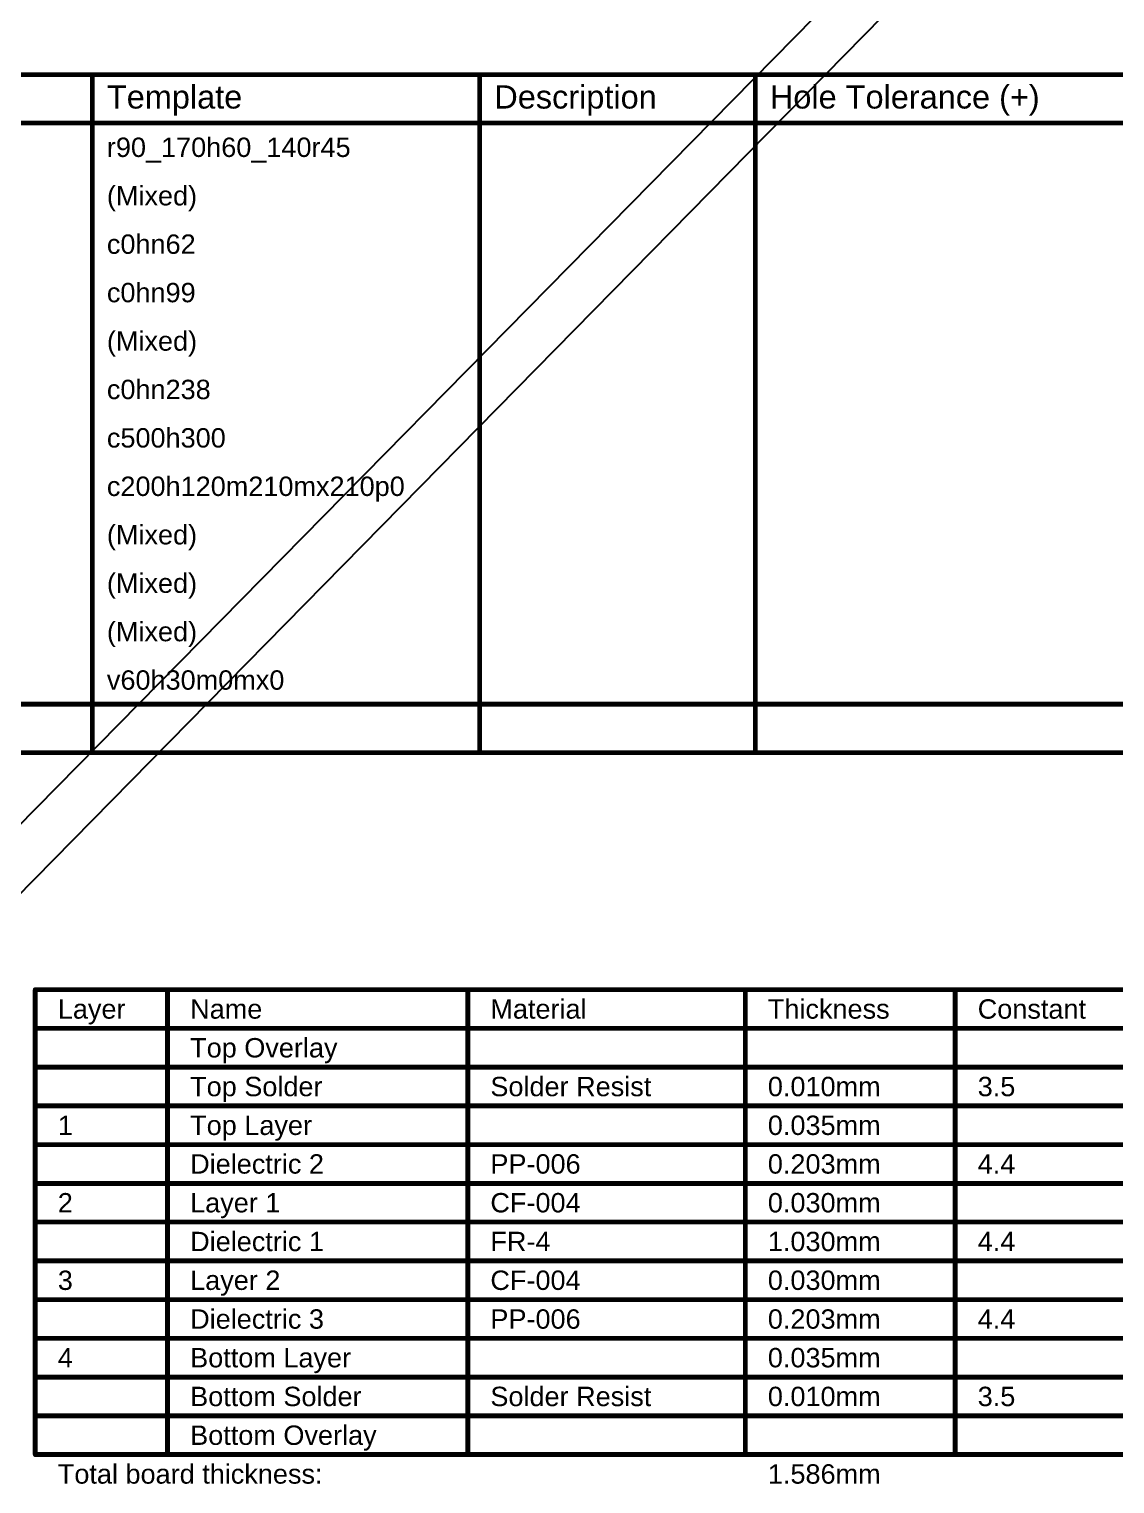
# Model space of a CAD drawing. Header units: inches. Extents: x -2 to 5376, y -4 to 5426.
# Drawn here: x 163.1 to 248.5, y 75.7 to 190.1 of the extents above; entities that cross this region are included whole.
import ezdxf

# ---------------------------------------------------------------- set-up
doc = ezdxf.new("R2010")
doc.units = ezdxf.units.IN
for name, color, linetype in [('Dimension', 6, 'Continuous'), ('Drill Drawing', 1, 'Continuous'), ('Top Solder', 216, 'Continuous')]:
    doc.layers.add(name, color=color, linetype=linetype)
doc.styles.add('Arial', font='', dxfattribs={"height": 0.2})
doc.styles.get('Arial').set_extended_font_data('Arial')

# ---------------------------------------------------------------- blocks, each defined once
blk = doc.blocks.new('TISON_8_8X8__133')
at = {"layer": 'Top Solder'}
for p in [(5.27, 1.26), (5.25, -4.13)]:
    blk.add_line(p, (5351.6, -5259.44), dxfattribs=at)

msp = doc.modelspace()

# ---------------------------------------------------------------- linework, layer by layer
at = {"layer": 'Dimension', "const_width": 0.381}
for points in [[(163.59, 114.55), (278.88, 114.55)], [(163.59, 77.98), (163.59, 114.55)], [(174, 77.98), (174, 114.55)], [(197.62, 77.98), (197.62, 114.55)], [(219.46, 77.98), (219.46, 114.55)], [(235.96, 77.98), (235.96, 114.55)], [(163.59, 111.51), (278.88, 111.51)], [(163.59, 108.46), (174, 108.46)], [(174, 108.46), (197.62, 108.46)], [(197.62, 108.46), (219.46, 108.46)], [(219.46, 108.46), (235.96, 108.46)], [(235.96, 108.46), (250.44, 108.46)], [(163.59, 105.41), (174, 105.41)], [(174, 105.41), (197.62, 105.41)], [(197.62, 105.41), (219.46, 105.41)], [(219.46, 105.41), (235.96, 105.41)], [(235.96, 105.41), (250.44, 105.41)], [(163.59, 102.36), (174, 102.36)], [(174, 102.36), (197.62, 102.36)], [(197.62, 102.36), (219.46, 102.36)], [(219.46, 102.36), (235.96, 102.36)], [(235.96, 102.36), (250.44, 102.36)], [(163.59, 99.31), (174, 99.31)], [(174, 99.31), (197.62, 99.31)], [(197.62, 99.31), (219.46, 99.31)], [(219.46, 99.31), (235.96, 99.31)], [(235.96, 99.31), (250.44, 99.31)], [(163.59, 96.27), (174, 96.27)], [(174, 96.27), (197.62, 96.27)], [(197.62, 96.27), (219.46, 96.27)], [(219.46, 96.27), (235.96, 96.27)], [(235.96, 96.27), (250.44, 96.27)], [(163.59, 93.22), (174, 93.22)], [(174, 93.22), (197.62, 93.22)], [(197.62, 93.22), (219.46, 93.22)], [(219.46, 93.22), (235.96, 93.22)], [(235.96, 93.22), (250.44, 93.22)], [(163.59, 90.17), (174, 90.17)], [(174, 90.17), (197.62, 90.17)], [(197.62, 90.17), (219.46, 90.17)], [(219.46, 90.17), (235.96, 90.17)], [(235.96, 90.17), (250.44, 90.17)], [(163.59, 87.12), (174, 87.12)], [(174, 87.12), (197.62, 87.12)], [(197.62, 87.12), (219.46, 87.12)], [(219.46, 87.12), (235.96, 87.12)], [(235.96, 87.12), (250.44, 87.12)], [(163.59, 84.07), (174, 84.07)], [(174, 84.07), (197.62, 84.07)], [(197.62, 84.07), (219.46, 84.07)], [(219.46, 84.07), (235.96, 84.07)], [(235.96, 84.07), (250.44, 84.07)], [(163.59, 81.03), (174, 81.03)], [(174, 81.03), (197.62, 81.03)], [(197.62, 81.03), (219.46, 81.03)], [(219.46, 81.03), (235.96, 81.03)], [(235.96, 81.03), (250.44, 81.03)], [(163.59, 77.98), (174, 77.98)], [(174, 77.98), (197.62, 77.98)], [(197.62, 77.98), (219.46, 77.98)], [(219.46, 77.98), (235.96, 77.98)], [(235.96, 77.98), (250.44, 77.98)]]:
    msp.add_lwpolyline(points, dxfattribs=at)
at = {"layer": 'Dimension', "const_width": 0.191}
for points in [[(163.5, 114.55, 1), (163.69, 114.55, 1)], [(163.5, 114.55, 1), (163.69, 114.55, 1)], [(173.91, 114.55, 1), (174.1, 114.55, 1)], [(197.52, 114.55, 1), (197.71, 114.55, 1)], [(219.36, 114.55, 1), (219.55, 114.55, 1)], [(235.87, 114.55, 1), (236.06, 114.55, 1)], [(163.5, 111.51, 1), (163.69, 111.51, 1)], [(163.5, 108.46, 1), (163.69, 108.46, 1)], [(173.91, 108.46, 1), (174.1, 108.46, 1)], [(173.91, 108.46, 1), (174.1, 108.46, 1)], [(197.52, 108.46, 1), (197.71, 108.46, 1)], [(197.52, 108.46, 1), (197.71, 108.46, 1)], [(219.36, 108.46, 1), (219.55, 108.46, 1)], [(219.36, 108.46, 1), (219.55, 108.46, 1)], [(235.87, 108.46, 1), (236.06, 108.46, 1)], [(235.87, 108.46, 1), (236.06, 108.46, 1)], [(163.5, 105.41, 1), (163.69, 105.41, 1)], [(173.91, 105.41, 1), (174.1, 105.41, 1)], [(173.91, 105.41, 1), (174.1, 105.41, 1)], [(197.52, 105.41, 1), (197.71, 105.41, 1)], [(197.52, 105.41, 1), (197.71, 105.41, 1)], [(219.36, 105.41, 1), (219.55, 105.41, 1)], [(219.36, 105.41, 1), (219.55, 105.41, 1)], [(235.87, 105.41, 1), (236.06, 105.41, 1)], [(235.87, 105.41, 1), (236.06, 105.41, 1)], [(163.5, 102.36, 1), (163.69, 102.36, 1)], [(173.91, 102.36, 1), (174.1, 102.36, 1)], [(173.91, 102.36, 1), (174.1, 102.36, 1)], [(197.52, 102.36, 1), (197.71, 102.36, 1)], [(197.52, 102.36, 1), (197.71, 102.36, 1)], [(219.36, 102.36, 1), (219.55, 102.36, 1)], [(219.36, 102.36, 1), (219.55, 102.36, 1)], [(235.87, 102.36, 1), (236.06, 102.36, 1)], [(235.87, 102.36, 1), (236.06, 102.36, 1)], [(163.5, 99.31, 1), (163.69, 99.31, 1)], [(173.91, 99.31, 1), (174.1, 99.31, 1)], [(173.91, 99.31, 1), (174.1, 99.31, 1)], [(197.52, 99.31, 1), (197.71, 99.31, 1)], [(197.52, 99.31, 1), (197.71, 99.31, 1)], [(219.36, 99.31, 1), (219.55, 99.31, 1)], [(219.36, 99.31, 1), (219.55, 99.31, 1)], [(235.87, 99.31, 1), (236.06, 99.31, 1)], [(235.87, 99.31, 1), (236.06, 99.31, 1)], [(163.5, 96.27, 1), (163.69, 96.27, 1)], [(173.91, 96.27, 1), (174.1, 96.27, 1)], [(173.91, 96.27, 1), (174.1, 96.27, 1)], [(197.52, 96.27, 1), (197.71, 96.27, 1)], [(197.52, 96.27, 1), (197.71, 96.27, 1)], [(219.36, 96.27, 1), (219.55, 96.27, 1)], [(219.36, 96.27, 1), (219.55, 96.27, 1)], [(235.87, 96.27, 1), (236.06, 96.27, 1)], [(235.87, 96.27, 1), (236.06, 96.27, 1)], [(163.5, 93.22, 1), (163.69, 93.22, 1)], [(173.91, 93.22, 1), (174.1, 93.22, 1)], [(173.91, 93.22, 1), (174.1, 93.22, 1)], [(197.52, 93.22, 1), (197.71, 93.22, 1)], [(197.52, 93.22, 1), (197.71, 93.22, 1)], [(219.36, 93.22, 1), (219.55, 93.22, 1)], [(219.36, 93.22, 1), (219.55, 93.22, 1)], [(235.87, 93.22, 1), (236.06, 93.22, 1)], [(235.87, 93.22, 1), (236.06, 93.22, 1)], [(163.5, 90.17, 1), (163.69, 90.17, 1)], [(173.91, 90.17, 1), (174.1, 90.17, 1)], [(173.91, 90.17, 1), (174.1, 90.17, 1)], [(197.52, 90.17, 1), (197.71, 90.17, 1)], [(197.52, 90.17, 1), (197.71, 90.17, 1)], [(219.36, 90.17, 1), (219.55, 90.17, 1)], [(219.36, 90.17, 1), (219.55, 90.17, 1)], [(235.87, 90.17, 1), (236.06, 90.17, 1)], [(235.87, 90.17, 1), (236.06, 90.17, 1)], [(163.5, 87.12, 1), (163.69, 87.12, 1)], [(173.91, 87.12, 1), (174.1, 87.12, 1)], [(173.91, 87.12, 1), (174.1, 87.12, 1)], [(197.52, 87.12, 1), (197.71, 87.12, 1)], [(197.52, 87.12, 1), (197.71, 87.12, 1)], [(219.36, 87.12, 1), (219.55, 87.12, 1)], [(219.36, 87.12, 1), (219.55, 87.12, 1)], [(235.87, 87.12, 1), (236.06, 87.12, 1)], [(235.87, 87.12, 1), (236.06, 87.12, 1)], [(163.5, 84.07, 1), (163.69, 84.07, 1)], [(173.91, 84.07, 1), (174.1, 84.07, 1)], [(173.91, 84.07, 1), (174.1, 84.07, 1)], [(197.52, 84.07, 1), (197.71, 84.07, 1)], [(197.52, 84.07, 1), (197.71, 84.07, 1)], [(219.36, 84.07, 1), (219.55, 84.07, 1)], [(219.36, 84.07, 1), (219.55, 84.07, 1)], [(235.87, 84.07, 1), (236.06, 84.07, 1)], [(235.87, 84.07, 1), (236.06, 84.07, 1)], [(163.5, 81.03, 1), (163.69, 81.03, 1)], [(173.91, 81.03, 1), (174.1, 81.03, 1)], [(173.91, 81.03, 1), (174.1, 81.03, 1)], [(197.52, 81.03, 1), (197.71, 81.03, 1)], [(197.52, 81.03, 1), (197.71, 81.03, 1)], [(219.36, 81.03, 1), (219.55, 81.03, 1)], [(219.36, 81.03, 1), (219.55, 81.03, 1)], [(235.87, 81.03, 1), (236.06, 81.03, 1)], [(235.87, 81.03, 1), (236.06, 81.03, 1)], [(163.5, 77.98, 1), (163.69, 77.98, 1)], [(163.5, 77.98, 1), (163.69, 77.98, 1)], [(173.91, 77.98, 1), (174.1, 77.98, 1)], [(173.91, 77.98, 1), (174.1, 77.98, 1)], [(173.91, 77.98, 1), (174.1, 77.98, 1)], [(197.52, 77.98, 1), (197.71, 77.98, 1)], [(197.52, 77.98, 1), (197.71, 77.98, 1)], [(197.52, 77.98, 1), (197.71, 77.98, 1)], [(219.36, 77.98, 1), (219.55, 77.98, 1)], [(219.36, 77.98, 1), (219.55, 77.98, 1)], [(219.36, 77.98, 1), (219.55, 77.98, 1)], [(235.87, 77.98, 1), (236.06, 77.98, 1)], [(235.87, 77.98, 1), (236.06, 77.98, 1)], [(235.87, 77.98, 1), (236.06, 77.98, 1)]]:
    msp.add_lwpolyline(points, format="xyb", close=True, dxfattribs=at)
at = {"layer": 'Drill Drawing', "const_width": 0.381}
for points in [[(7.18, 186.54), (289.14, 186.54)], [(168.09, 133.2), (168.09, 186.54)], [(198.56, 133.2), (198.56, 186.54)], [(220.25, 133.2), (220.25, 186.54)], [(7.18, 182.73), (289.14, 182.73)], [(7.18, 137.01), (289.14, 137.01)], [(7.18, 133.2), (289.14, 133.2)]]:
    msp.add_lwpolyline(points, dxfattribs=at)
at = {"layer": 'Drill Drawing', "const_width": 0.191}
for points in [[(168, 186.54, 1), (168.19, 186.54, 1)], [(198.47, 186.54, 1), (198.66, 186.54, 1)], [(220.15, 186.54, 1), (220.34, 186.54, 1)], [(168, 133.2, 1), (168.19, 133.2, 1)], [(198.47, 133.2, 1), (198.66, 133.2, 1)], [(220.15, 133.2, 1), (220.34, 133.2, 1)]]:
    msp.add_lwpolyline(points, format="xyb", close=True, dxfattribs=at)

# ---------------------------------------------------------------- block references
at = {"rotation": 90}
msp.add_blockref('TISON_8_8X8__133', (116.27, 74.12), dxfattribs=at)

# ---------------------------------------------------------------- texts
at = {"layer": 'Dimension', "style": 'Arial'}
for s, height, p in [('Layer', 1.524, (165.37, 112.27)), ('Name', 1.524, (175.78, 112.27)), ('Material', 1.524, (199.4, 112.27)), ('Thickness', 1.524, (221.23, 112.27)), ('Constant', 1.524, (237.74, 112.27)), ('Top Overlay', 1.524, (175.78, 109.22)), ('Top Solder', 1.524, (175.78, 106.17)), ('Solder Resist', 1.524, (199.4, 106.17)), ('0.010mm', 1.524, (221.23, 106.17)), ('3.5', 1.524, (237.74, 106.17)), ('1', 1.52, (165.37, 103.12)), ('Top Layer', 1.524, (175.78, 103.12)), ('0.035mm', 1.524, (221.23, 103.12)), ('Dielectric 2', 1.524, (175.78, 100.08)), ('PP-006', 1.524, (199.4, 100.08)), ('0.203mm', 1.524, (221.23, 100.08)), ('4.4', 1.524, (237.74, 100.08)), ('2', 1.52, (165.37, 97.03)), ('Layer 1', 1.524, (175.78, 97.03)), ('CF-004', 1.524, (199.4, 97.03)), ('0.030mm', 1.524, (221.23, 97.03)), ('Dielectric 1', 1.524, (175.78, 93.98)), ('FR-4', 1.524, (199.4, 93.98)), ('1.030mm', 1.524, (221.23, 93.98)), ('4.4', 1.524, (237.74, 93.98)), ('3', 1.52, (165.37, 90.93)), ('Layer 2', 1.524, (175.78, 90.93)), ('CF-004', 1.524, (199.4, 90.93)), ('0.030mm', 1.524, (221.23, 90.93)), ('Dielectric 3', 1.524, (175.78, 87.88)), ('PP-006', 1.524, (199.4, 87.88)), ('0.203mm', 1.524, (221.23, 87.88)), ('4.4', 1.524, (237.74, 87.88)), ('4', 1.52, (165.37, 84.84)), ('Bottom Layer', 1.524, (175.78, 84.84)), ('0.035mm', 1.524, (221.23, 84.84)), ('Bottom Solder', 1.524, (175.78, 81.79)), ('Solder Resist', 1.524, (199.4, 81.79)), ('0.010mm', 1.524, (221.23, 81.79)), ('3.5', 1.524, (237.74, 81.79)), ('Bottom Overlay', 1.524, (175.78, 78.74)), ('Total board thickness:', 1.524, (165.37, 75.69)), ('1.586mm', 1.524, (221.23, 75.69))]:
    msp.add_text(s, height=height, dxfattribs=at).set_placement(p)
at = {"layer": 'Drill Drawing', "style": 'Arial'}
for s, height, p in [('Template', 1.829, (169.23, 183.87)), ('Description', 1.8288, (199.71, 183.87)), ('Hole Tolerance (+)', 1.8288, (221.39, 183.87)), ('r90_170h60_140r45', 1.524, (169.23, 180.06)), ('(Mixed)', 1.524, (169.23, 176.25)), ('c0hn62', 1.524, (169.23, 172.44)), ('c0hn99', 1.524, (169.23, 168.63)), ('(Mixed)', 1.524, (169.23, 164.82)), ('c0hn238', 1.524, (169.23, 161.01)), ('c500h300', 1.524, (169.23, 157.2)), ('c200h120m210mx210p0', 1.524, (169.23, 153.39)), ('(Mixed)', 1.524, (169.23, 149.58)), ('(Mixed)', 1.524, (169.23, 145.77)), ('(Mixed)', 1.524, (169.23, 141.96)), ('v60h30m0mx0', 1.524, (169.23, 138.15))]:
    msp.add_text(s, height=height, dxfattribs=at).set_placement(p)

doc.saveas('drawing.dxf')
